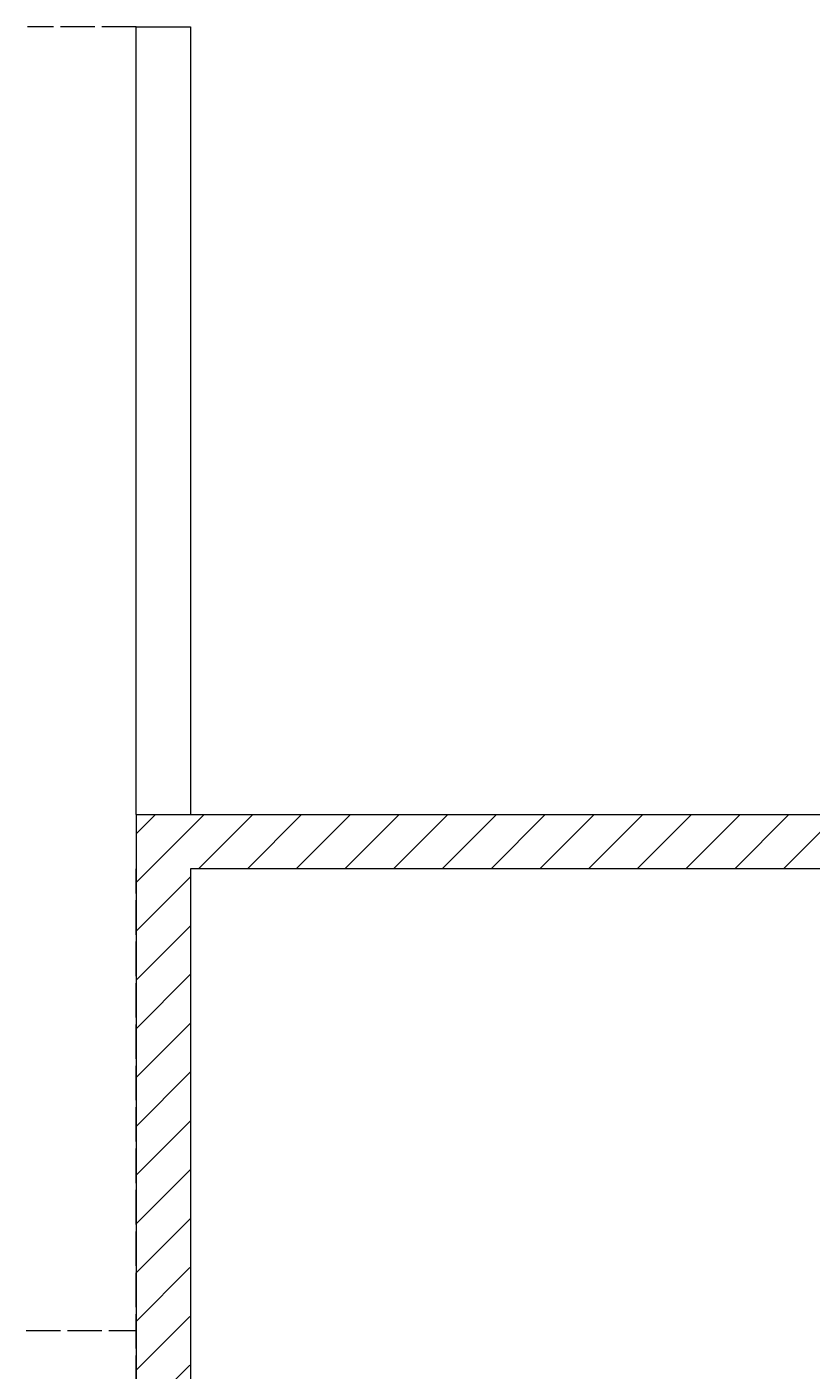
# Model space of a CAD drawing. Header units: millimetres. Extents: x -9564 to 100419, y -25359 to 24346.
# Drawn here: x 38840 to 40287, y -12058 to -9583 of the extents above; entities that cross this region are included whole.
import ezdxf

# ---------------------------------------------------------------- set-up
doc = ezdxf.new("R2010")
doc.units = ezdxf.units.MM
doc.header["$LTSCALE"] = 100
doc.linetypes.add('DASHED', pattern=[1.524, 1.27, -0.254])
doc.linetypes.add('DASHED2', pattern=[0.762, 0.635, -0.127])
for name, color, linetype in [('Maquinas', 200, 'Continuous'), ('MUROS', 7, 'Continuous'), ('SLIM', 6, 'DASHED')]:
    doc.layers.add(name, color=color, linetype=linetype)

msp = doc.modelspace()

# ---------------------------------------------------------------- hatches: boundary and pattern name
at = {"layer": 'Maquinas', "linetype": 'DASHED2', "true_color": 0xffffff}
h = msp.add_hatch(dxfattribs=at)
h.set_pattern_fill('ANSI31', scale=20)
h.paths.add_polyline_path([(39141.278, -17532.536), (39134.174, -17532.536), (39134.174, -16952.536), (39141.278, -11133.035), (42691.278, -11133.035), (42691.278, -11083.035), (42691.278, -11033.035), (39041.278, -11033.035), (39041.278, -20626.833), (39036.726, -22006.953), (43953.695, -22006.953), (43953.695, -21906.953), (39141.278, -21906.953)])

# ---------------------------------------------------------------- linework, layer by layer
for p, q in [((39041.278, -11033.035), (39041.278, -10133.035)), ((39041.278, -11033.035), (42691.278, -11033.035)), ((39041.278, -11033.035), (39041.278, -20626.833)), ((39141.278, -11133.035), (39141.278, -21906.953)), ((42691.278, -11133.035), (39141.278, -11133.035))]:
    msp.add_line(p, q)
msp.add_lwpolyline([(39041.278, -11483.014), (39041.278, -15138.881)])
at = {"layer": 'Maquinas', "color": 0}
for p, q in [((39041.278, -10133.035), (39041.278, -9583.039)), ((39041.278, -9583.039), (39041.278, -9583.039)), ((39041.278, -9583.039), (39141.278, -9583.039)), ((39141.278, -9583.039), (39141.278, -11033.035))]:
    msp.add_line(p, q, dxfattribs=at)
at = {"layer": 'MUROS', "linetype": 'DASHED2'}
msp.add_line((39041.278, -16359.976), (39041.278, -11133.035), dxfattribs=at)
at = {"layer": 'SLIM', "color": 3, "linetype": 'DASHED2'}
for p, q in [((39041.278, -9583.039), (38841.278, -9583.039)), ((38838.443, -11983.039), (39041.278, -11983.039))]:
    msp.add_line(p, q, dxfattribs=at)

doc.saveas('drawing.dxf')
